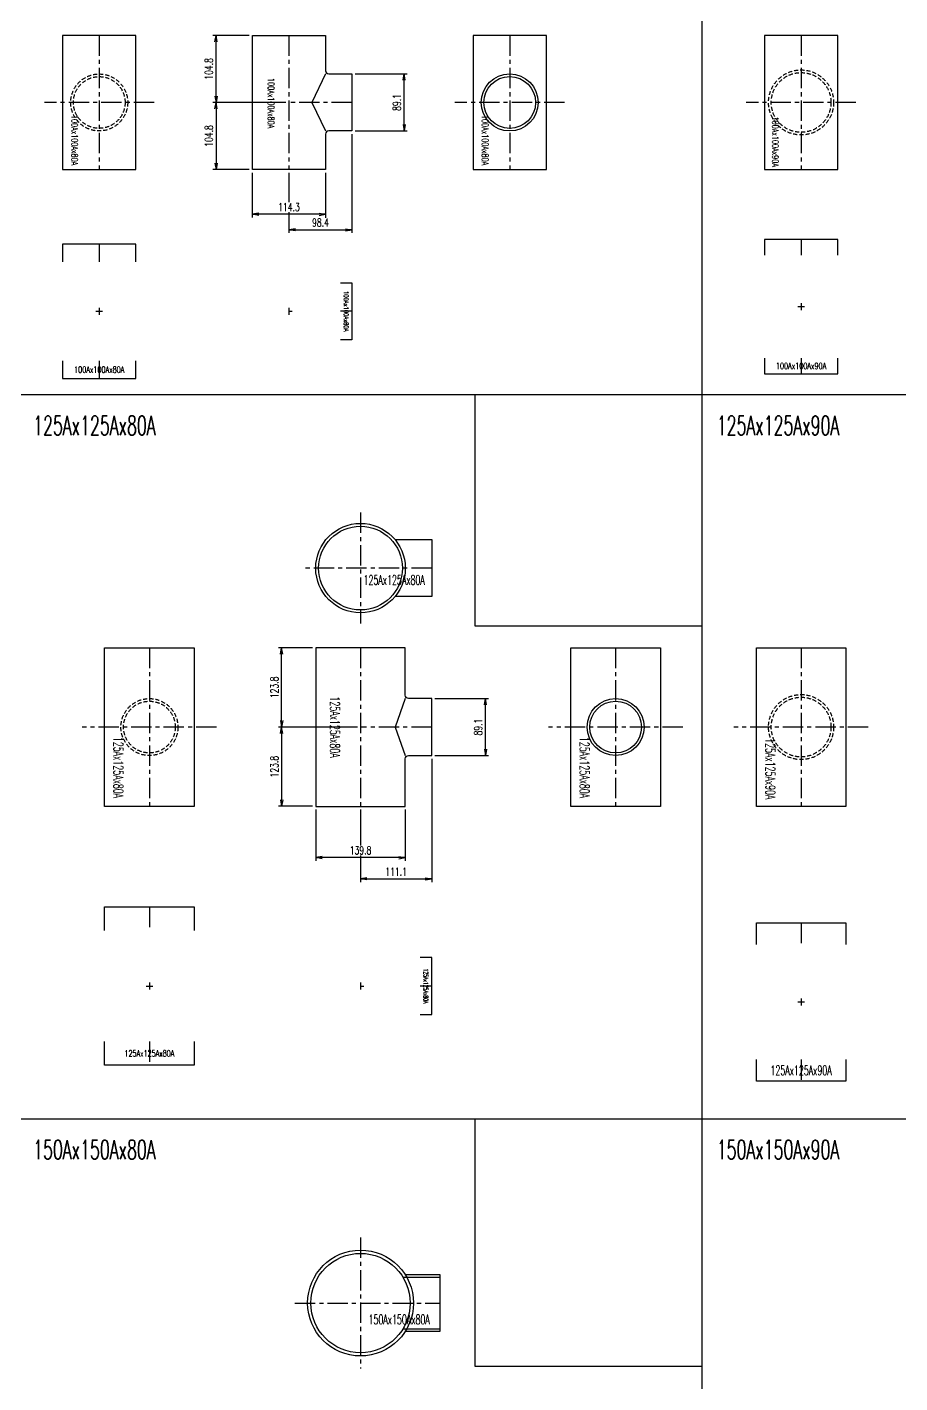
# Model space of a CAD drawing. Header units: millimetres. Extents: x 2090 to 42062, y -14812 to 2738.
# Drawn here: x 14454 to 15817, y -4665 to -2548 of the extents above; entities that cross this region are included whole.
import ezdxf

# ---------------------------------------------------------------- set-up
doc = ezdxf.new("R2010")
doc.units = ezdxf.units.MM
doc.header["$PDMODE"] = 35
doc.linetypes.add('CENTER', pattern=[50.8, 31.75, -6.35, 6.35, -6.35])
doc.linetypes.add('HIDDEN', pattern=[9.525, 6.35, -3.175])
for name, color, linetype in [('#配管（SUS)', 220, 'Continuous'), ('DIM', 1, 'Continuous'), ('skeleton', 7, 'Continuous')]:
    doc.layers.add(name, color=color, linetype=linetype)
doc.styles.add('kpk', font='romans.shx', dxfattribs={"width": 0.7, "bigfont": 'extfont2.shx'})
doc.styles.get("Standard").update_dxf_attribs({"font": 'romans.shx', "bigfont": 'extfont.shx'})
doc.dimstyles.new('1／5～KPK', dxfattribs={"dimscale": 5, "dimtxt": 2.5, "dimasz": 2, "dimexe": 1, "dimexo": 1, "dimgap": 1, "dimtad": 3, "dimdsep": 46, "dimtxsty": 'kpk', "dimblk": 'OPEN', "dimcen": 2.5, "dimclrd": 9, "dimclre": 9, "dimclrt": 4, "dimadec": 1, "dimazin": 2, "dimtfac": 1, "dimtmove": 0, "dimatfit": 2, "dimldrblk": 'OPEN', "dimfxl": 1, "dimtfill": 1, "dimlwd": -1, "dimlwe": -1, "dimarcsym": 1})

# ---------------------------------------------------------------- blocks, each defined once
blk = doc.blocks.new('_Open')
at = {"color": 0, "linetype": 'ByBlock', "lineweight": -2}
for p, q in [((-1, 0.17), (0, 0)), ((-1, -0.17), (0, 0)), ((0, 0), (-1, 0))]:
    blk.add_line(p, q, dxfattribs=at)
blk = doc.blocks.new('*D413')
at = {"layer": 'Defpoints', "color": 0, "linetype": 'ByBlock', "transparency": 16777216}
for p in [(14748.9, -2560.6), (14805.6, -2560.6), (14862.8, -2665.4)]:
    blk.add_point(p, dxfattribs=at)
at = {"layer": 'DIM', "color": 9, "transparency": 16777216}
for p, q in [((14800.6, -2560.6), (14743.9, -2560.6)), ((14748.9, -2655.4), (14748.9, -2570.6)), ((14857.8, -2665.4), (14743.9, -2665.4))]:
    blk.add_line(p, q, dxfattribs=at)
at = {"layer": 'DIM', "color": 9, "linetype": 'ByBlock', "transparency": 16777216, "xscale": 10, "yscale": 10, "zscale": 10}
for p, rotation in [((14748.9, -2560.6), 90), ((14748.9, -2665.4), 270)]:
    blk.add_blockref('_Open', p, dxfattribs=dict(at, rotation=rotation))
at = {"layer": 'DIM', "color": 4, "linetype": 'ByBlock', "transparency": 16777216, "insert": (14737.7, -2613), "char_height": 12.5, "attachment_point": 5, "rotation": 90, "style": 'kpk', "bg_fill": 3, "box_fill_scale": 1.1, "bg_fill_color": 256, "bg_fill_true_color": 13158600, "bg_fill_transparency": 0}
blk.add_mtext('104.8', dxfattribs=at)
blk = doc.blocks.new('*D414')
at = {"layer": 'Defpoints', "color": 0, "linetype": 'ByBlock', "transparency": 16777216}
for p in [(14862.8, -2665.4), (14748.9, -2770.2), (14805.6, -2770.2)]:
    blk.add_point(p, dxfattribs=at)
at = {"layer": 'DIM', "color": 9, "transparency": 16777216}
for p, q in [((14857.8, -2665.4), (14743.9, -2665.4)), ((14748.9, -2675.4), (14748.9, -2760.2)), ((14800.6, -2770.2), (14743.9, -2770.2))]:
    blk.add_line(p, q, dxfattribs=at)
at = {"layer": 'DIM', "color": 9, "linetype": 'ByBlock', "transparency": 16777216, "xscale": 10, "yscale": 10, "zscale": 10}
for p, rotation in [((14748.9, -2665.4), 90), ((14748.9, -2770.2), 270)]:
    blk.add_blockref('_Open', p, dxfattribs=dict(at, rotation=rotation))
at = {"layer": 'DIM', "color": 4, "linetype": 'ByBlock', "transparency": 16777216, "insert": (14737.7, -2717.8), "char_height": 12.5, "attachment_point": 5, "rotation": 90, "style": 'kpk', "bg_fill": 3, "box_fill_scale": 1.1, "bg_fill_color": 256, "bg_fill_true_color": 13158600, "bg_fill_transparency": 0}
blk.add_mtext('104.8', dxfattribs=at)
blk = doc.blocks.new('*D415')
at = {"layer": 'Defpoints', "color": 0, "linetype": 'ByBlock', "transparency": 16777216}
for p in [(14961.2, -2709.9), (14862.8, -2770.2), (14961.2, -2864.2)]:
    blk.add_point(p, dxfattribs=at)
at = {"layer": 'DIM', "color": 9, "transparency": 16777216}
for p, q in [((14961.2, -2714.9), (14961.2, -2869.2)), ((14862.8, -2775.2), (14862.8, -2869.2)), ((14872.8, -2864.2), (14951.2, -2864.2))]:
    blk.add_line(p, q, dxfattribs=at)
at = {"layer": 'DIM', "color": 9, "linetype": 'ByBlock', "transparency": 16777216, "xscale": 10, "yscale": 10, "zscale": 10, "rotation": 180}
blk.add_blockref('_Open', (14862.8, -2864.2), dxfattribs=at)
at = {"layer": 'DIM', "color": 9, "linetype": 'ByBlock', "transparency": 16777216, "xscale": 10, "yscale": 10, "zscale": 10}
blk.add_blockref('_Open', (14961.2, -2864.2), dxfattribs=at)
at = {"layer": 'DIM', "color": 4, "linetype": 'ByBlock', "transparency": 16777216, "insert": (14912, -2853), "char_height": 12.5, "attachment_point": 5, "style": 'kpk', "bg_fill": 3, "box_fill_scale": 1.1, "bg_fill_color": 256, "bg_fill_true_color": 13158600, "bg_fill_transparency": 0}
blk.add_mtext('98.4', dxfattribs=at)
blk = doc.blocks.new('*D416')
at = {"layer": 'Defpoints', "color": 0, "linetype": 'ByBlock', "transparency": 16777216}
for p in [(14805.6, -2770.2), (14919.9, -2770.2), (14805.6, -2840)]:
    blk.add_point(p, dxfattribs=at)
at = {"layer": 'DIM', "color": 9, "transparency": 16777216}
for p, q in [((14805.6, -2775.2), (14805.6, -2845)), ((14919.9, -2775.2), (14919.9, -2845)), ((14909.9, -2840), (14815.6, -2840))]:
    blk.add_line(p, q, dxfattribs=at)
at = {"layer": 'DIM', "color": 9, "linetype": 'ByBlock', "transparency": 16777216, "xscale": 10, "yscale": 10, "zscale": 10, "rotation": 180}
blk.add_blockref('_Open', (14805.6, -2840), dxfattribs=at)
at = {"layer": 'DIM', "color": 9, "linetype": 'ByBlock', "transparency": 16777216, "xscale": 10, "yscale": 10, "zscale": 10}
blk.add_blockref('_Open', (14919.9, -2840), dxfattribs=at)
at = {"layer": 'DIM', "color": 4, "linetype": 'ByBlock', "transparency": 16777216, "insert": (14862.8, -2828.7), "char_height": 12.5, "attachment_point": 5, "style": 'kpk', "bg_fill": 3, "box_fill_scale": 1.1, "bg_fill_color": 256, "bg_fill_true_color": 13158600, "bg_fill_transparency": 0}
blk.add_mtext('114.3', dxfattribs=at)
blk = doc.blocks.new('*D417')
at = {"layer": 'Defpoints', "color": 0, "linetype": 'ByBlock', "transparency": 16777216}
for p in [(14961.2, -2620.8), (15042.6, -2620.8), (14961.2, -2709.9)]:
    blk.add_point(p, dxfattribs=at)
at = {"layer": 'DIM', "color": 9, "transparency": 16777216}
for p, q in [((14966.2, -2620.8), (15047.6, -2620.8)), ((15042.6, -2699.9), (15042.6, -2630.8)), ((14966.2, -2709.9), (15047.6, -2709.9))]:
    blk.add_line(p, q, dxfattribs=at)
at = {"layer": 'DIM', "color": 9, "linetype": 'ByBlock', "transparency": 16777216, "xscale": 10, "yscale": 10, "zscale": 10}
for p, rotation in [((15042.6, -2620.8), 90), ((15042.6, -2709.9), 270)]:
    blk.add_blockref('_Open', p, dxfattribs=dict(at, rotation=rotation))
at = {"layer": 'DIM', "color": 4, "linetype": 'ByBlock', "transparency": 16777216, "insert": (15031.3, -2665.4), "char_height": 12.5, "attachment_point": 5, "rotation": 90, "style": 'kpk', "bg_fill": 3, "box_fill_scale": 1.1, "bg_fill_color": 256, "bg_fill_true_color": 13158600, "bg_fill_transparency": 0}
blk.add_mtext('89.1', dxfattribs=at)
blk = doc.blocks.new('*D418')
at = {"layer": 'Defpoints', "color": 0, "linetype": 'ByBlock', "transparency": 16777216}
for p in [(14851.3, -3517), (14904.7, -3517), (14974.6, -3640.8)]:
    blk.add_point(p, dxfattribs=at)
at = {"layer": 'DIM', "color": 9, "transparency": 16777216}
for p, q in [((14899.7, -3517), (14846.3, -3517)), ((14851.3, -3630.8), (14851.3, -3527)), ((14969.6, -3640.8), (14846.3, -3640.8))]:
    blk.add_line(p, q, dxfattribs=at)
at = {"layer": 'DIM', "color": 9, "linetype": 'ByBlock', "transparency": 16777216, "xscale": 10, "yscale": 10, "zscale": 10}
for p, rotation in [((14851.3, -3517), 90), ((14851.3, -3640.8), 270)]:
    blk.add_blockref('_Open', p, dxfattribs=dict(at, rotation=rotation))
at = {"layer": 'DIM', "color": 4, "linetype": 'ByBlock', "transparency": 16777216, "insert": (14840, -3578.9), "char_height": 12.5, "attachment_point": 5, "rotation": 90, "style": 'kpk', "bg_fill": 3, "box_fill_scale": 1.1, "bg_fill_color": 256, "bg_fill_true_color": 13158600, "bg_fill_transparency": 0}
blk.add_mtext('123.8', dxfattribs=at)
blk = doc.blocks.new('*D419')
at = {"layer": 'Defpoints', "color": 0, "linetype": 'ByBlock', "transparency": 16777216}
for p in [(14974.6, -3640.8), (14851.3, -3764.6), (14904.7, -3764.6)]:
    blk.add_point(p, dxfattribs=at)
at = {"layer": 'DIM', "color": 9, "transparency": 16777216}
for p, q in [((14969.6, -3640.8), (14846.3, -3640.8)), ((14851.3, -3650.8), (14851.3, -3754.6)), ((14899.7, -3764.6), (14846.3, -3764.6))]:
    blk.add_line(p, q, dxfattribs=at)
at = {"layer": 'DIM', "color": 9, "linetype": 'ByBlock', "transparency": 16777216, "xscale": 10, "yscale": 10, "zscale": 10}
for p, rotation in [((14851.3, -3640.8), 90), ((14851.3, -3764.6), 270)]:
    blk.add_blockref('_Open', p, dxfattribs=dict(at, rotation=rotation))
at = {"layer": 'DIM', "color": 4, "linetype": 'ByBlock', "transparency": 16777216, "insert": (14840, -3702.7), "char_height": 12.5, "attachment_point": 5, "rotation": 90, "style": 'kpk', "bg_fill": 3, "box_fill_scale": 1.1, "bg_fill_color": 256, "bg_fill_true_color": 13158600, "bg_fill_transparency": 0}
blk.add_mtext('123.8', dxfattribs=at)
blk = doc.blocks.new('*D420')
at = {"layer": 'Defpoints', "color": 0, "linetype": 'ByBlock', "transparency": 16777216}
for p in [(15085.7, -3685.4), (14974.6, -3764.6), (15085.7, -3877.9)]:
    blk.add_point(p, dxfattribs=at)
at = {"layer": 'DIM', "color": 9, "transparency": 16777216}
for p, q in [((15085.7, -3690.4), (15085.7, -3882.9)), ((14974.6, -3769.6), (14974.6, -3882.9)), ((14984.6, -3877.9), (15075.7, -3877.9))]:
    blk.add_line(p, q, dxfattribs=at)
at = {"layer": 'DIM', "color": 9, "linetype": 'ByBlock', "transparency": 16777216, "xscale": 10, "yscale": 10, "zscale": 10, "rotation": 180}
blk.add_blockref('_Open', (14974.6, -3877.9), dxfattribs=at)
at = {"layer": 'DIM', "color": 9, "linetype": 'ByBlock', "transparency": 16777216, "xscale": 10, "yscale": 10, "zscale": 10}
blk.add_blockref('_Open', (15085.7, -3877.9), dxfattribs=at)
at = {"layer": 'DIM', "color": 4, "linetype": 'ByBlock', "transparency": 16777216, "insert": (15030.1, -3866.7), "char_height": 12.5, "attachment_point": 5, "style": 'kpk', "bg_fill": 3, "box_fill_scale": 1.1, "bg_fill_color": 256, "bg_fill_true_color": 13158600, "bg_fill_transparency": 0}
blk.add_mtext('111.1', dxfattribs=at)
blk = doc.blocks.new('*D421')
at = {"layer": 'Defpoints', "color": 0, "linetype": 'ByBlock', "transparency": 16777216}
for p in [(14904.7, -3764.6), (15044.5, -3764.6), (14904.7, -3844.7)]:
    blk.add_point(p, dxfattribs=at)
at = {"layer": 'DIM', "color": 9, "transparency": 16777216}
for p, q in [((14904.7, -3769.6), (14904.7, -3849.7)), ((15044.5, -3769.6), (15044.5, -3849.7)), ((15034.5, -3844.7), (14914.7, -3844.7))]:
    blk.add_line(p, q, dxfattribs=at)
at = {"layer": 'DIM', "color": 9, "linetype": 'ByBlock', "transparency": 16777216, "xscale": 10, "yscale": 10, "zscale": 10, "rotation": 180}
blk.add_blockref('_Open', (14904.7, -3844.7), dxfattribs=at)
at = {"layer": 'DIM', "color": 9, "linetype": 'ByBlock', "transparency": 16777216, "xscale": 10, "yscale": 10, "zscale": 10}
blk.add_blockref('_Open', (15044.5, -3844.7), dxfattribs=at)
at = {"layer": 'DIM', "color": 4, "linetype": 'ByBlock', "transparency": 16777216, "insert": (14974.6, -3833.4), "char_height": 12.5, "attachment_point": 5, "style": 'kpk', "bg_fill": 3, "box_fill_scale": 1.1, "bg_fill_color": 256, "bg_fill_true_color": 13158600, "bg_fill_transparency": 0}
blk.add_mtext('139.8', dxfattribs=at)
blk = doc.blocks.new('*D422')
at = {"layer": 'Defpoints', "color": 0, "linetype": 'ByBlock', "transparency": 16777216}
for p in [(15085.7, -3596.3), (15169.6, -3596.3), (15085.7, -3685.4)]:
    blk.add_point(p, dxfattribs=at)
at = {"layer": 'DIM', "color": 9, "transparency": 16777216}
for p, q in [((15090.7, -3596.3), (15174.6, -3596.3)), ((15169.6, -3675.4), (15169.6, -3606.3)), ((15090.7, -3685.4), (15174.6, -3685.4))]:
    blk.add_line(p, q, dxfattribs=at)
at = {"layer": 'DIM', "color": 9, "linetype": 'ByBlock', "transparency": 16777216, "xscale": 10, "yscale": 10, "zscale": 10}
for p, rotation in [((15169.6, -3596.3), 90), ((15169.6, -3685.4), 270)]:
    blk.add_blockref('_Open', p, dxfattribs=dict(at, rotation=rotation))
at = {"layer": 'DIM', "color": 4, "linetype": 'ByBlock', "transparency": 16777216, "insert": (15158.3, -3640.8), "char_height": 12.5, "attachment_point": 5, "rotation": 90, "style": 'kpk', "bg_fill": 3, "box_fill_scale": 1.1, "bg_fill_color": 256, "bg_fill_true_color": 13158600, "bg_fill_transparency": 0}
blk.add_mtext('89.1', dxfattribs=at)
blk = doc.blocks.new('（SUS)100A×80A-RT-1')
at = {"layer": '#配管（SUS)', "color": 2, "linetype": 'CENTER'}
for p, q in [((0, 104.8), (0, -104.8)), ((98.4, 0), (0, 0))]:
    blk.add_line(p, q, dxfattribs=at)
at = {"layer": '#配管（SUS)', "color": 0, "linetype": 'ByBlock'}
blk.add_lwpolyline([(62.1, 44.6), (98.4, 44.6), (98.4, -44.5), (62.1, -44.5, 0.414214), (57.1, -49.5), (57.1, -104.8), (-57.1, -104.8), (-57.1, 104.8), (57.1, 104.8), (57.1, 49.6, 0.414214)], format="xyb", close=True, dxfattribs=at)
blk.add_lwpolyline([(57.1, 44.6), (35.8, 0), (57.1, -44.5)], dxfattribs=at)
at = {"layer": 'Defpoints', "color": 5, "insert": (-27.8, -1.1), "char_height": 10, "attachment_point": 5, "rotation": 270}
blk.add_mtext('{\\W0.7;100Ax100Ax80A}', dxfattribs=at)
blk = doc.blocks.new('（SUS)100A×80A-RT-2')
at = {"layer": '#配管（SUS)', "color": 2, "linetype": 'CENTER'}
for p, q in [((0, 104.8), (0, -104.8)), ((85.7, 0), (-85.7, 0))]:
    blk.add_line(p, q, dxfattribs=at)
at = {"layer": '#配管（SUS)', "color": 0, "linetype": 'ByBlock'}
blk.add_lwpolyline([(-57.2, 104.8), (-57.2, -104.8), (57.2, -104.8), (57.2, 104.8)], close=True, dxfattribs=at)
for radius in [44.5, 40.4]:
    blk.add_circle((0, 0), radius, dxfattribs=at)
at = {"layer": 'Defpoints', "color": 5, "insert": (-38.3, -58.8), "char_height": 10, "attachment_point": 5, "rotation": 270}
blk.add_mtext('{\\W0.7;100Ax100Ax80A}', dxfattribs=at)
blk = doc.blocks.new('（SUS)100A×80A-RT-4')
at = {"layer": '#配管（SUS)', "color": 2, "linetype": 'CENTER'}
for p, q in [((0, 104.8), (0, -104.8)), ((85.7, 0), (-85.7, 0))]:
    blk.add_line(p, q, dxfattribs=at)
at = {"layer": '#配管（SUS)', "color": 0, "linetype": 'ByBlock'}
blk.add_lwpolyline([(-57.2, 104.8), (-57.2, -104.8), (57.2, -104.8), (57.2, 104.8)], close=True, dxfattribs=at)
at = {"layer": '#配管（SUS)', "color": 252, "linetype": 'HIDDEN'}
for radius in [44.5, 40.4]:
    blk.add_circle((0, 0), radius, dxfattribs=at)
at = {"layer": 'Defpoints', "color": 5, "insert": (-38.3, -58.8), "char_height": 10, "attachment_point": 5, "rotation": 270}
blk.add_mtext('{\\W0.7;100Ax100Ax80A}', dxfattribs=at)
blk = doc.blocks.new('（SUS)100A×80A-RT-5')
at = {"layer": '#配管（SUS)', "color": 2, "linetype": 'CENTER'}
for p, q in [((0, 104.8), (0, 77.2)), ((-5.3, 0), (5.3, 0)), ((0, 5.3), (0, -5.3)), ((0, -77.2), (0, -104.8))]:
    blk.add_line(p, q, dxfattribs=at)
at = {"layer": '#配管（SUS)', "color": 0, "linetype": 'ByBlock'}
for points in [[(57.2, 77.2), (57.2, 104.8), (-57.2, 104.8), (-57.2, 77.2)], [(-57.2, -77.2), (-57.2, -104.8), (57.2, -104.8), (57.2, -77.2)]]:
    blk.add_lwpolyline(points, dxfattribs=at)
at = {"layer": 'Defpoints', "color": 5, "insert": (0, -91), "char_height": 10, "attachment_point": 5}
blk.add_mtext('{\\W0.7;100Ax100Ax80A}', dxfattribs=at)
blk = doc.blocks.new('（SUS)100A×80A-RT-6')
at = {"layer": '#配管（SUS)', "color": 2, "linetype": 'CENTER'}
for p, q in [((0, 5.3), (0, -5.3)), ((0, 0), (5.3, 0)), ((98.4, 0), (80.3, 0))]:
    blk.add_line(p, q, dxfattribs=at)
at = {"layer": '#配管（SUS)', "color": 0, "linetype": 'ByBlock'}
blk.add_lwpolyline([(80.3, 44.5), (98.4, 44.5), (98.4, -44.6), (80.3, -44.6)], dxfattribs=at)
at = {"layer": 'Defpoints', "color": 5, "insert": (89.3, 0), "char_height": 7, "attachment_point": 5, "rotation": 270}
blk.add_mtext('{\\W0.7;100Ax100Ax80A}', dxfattribs=at)
blk = doc.blocks.new('（SUS)125A×80A-RT-1')
at = {"layer": '#配管（SUS)', "color": 2, "linetype": 'CENTER'}
for p, q in [((0, 123.8), (0, -123.8)), ((111.1, 0), (0, 0))]:
    blk.add_line(p, q, dxfattribs=at)
at = {"layer": '#配管（SUS)', "color": 0, "linetype": 'ByBlock'}
blk.add_lwpolyline([(69.9, 49.6), (69.9, 123.8), (-69.9, 123.8), (-69.9, -123.8), (69.9, -123.8), (69.9, -49.5, -0.414214), (74.9, -44.5), (111.1, -44.5), (111.1, 44.6), (74.9, 44.6, -0.414214)], format="xyb", close=True, dxfattribs=at)
blk.add_lwpolyline([(69.9, 44.6), (53.9, 0), (69.9, -44.5)], dxfattribs=at)
at = {"layer": 'Defpoints', "color": 5, "insert": (-39.9, 0), "char_height": 15, "attachment_point": 5, "rotation": 270}
blk.add_mtext('{\\W0.6;125Ax125Ax80A}', dxfattribs=at)
blk = doc.blocks.new('（SUS)125A×80A-RT-2')
at = {"layer": '#配管（SUS)', "color": 2, "linetype": 'CENTER'}
for p, q in [((0, 123.8), (0, -123.8)), ((104.8, 0), (-104.8, 0))]:
    blk.add_line(p, q, dxfattribs=at)
at = {"layer": '#配管（SUS)', "color": 0, "linetype": 'ByBlock'}
blk.add_lwpolyline([(69.9, 123.8), (69.9, -123.8), (-69.9, -123.8), (-69.9, 123.8)], close=True, dxfattribs=at)
for radius in [44.5, 40.4]:
    blk.add_circle((0, 0), radius, dxfattribs=at)
at = {"layer": 'Defpoints', "color": 5, "insert": (-48.4, -63.2), "char_height": 15, "attachment_point": 5, "rotation": 270}
blk.add_mtext('{\\W0.6;125Ax125Ax80A}', dxfattribs=at)
blk = doc.blocks.new('（SUS)125A×80A-RT-3')
at = {"layer": '#配管（SUS)', "color": 2, "linetype": 'CENTER'}
for p, q in [((0, 86.7), (0, -86.7)), ((111.1, 0), (-87.7, 0))]:
    blk.add_line(p, q, dxfattribs=at)
at = {"layer": '#配管（SUS)', "color": 0, "linetype": 'ByBlock'}
blk.add_lwpolyline([(53.9, 44.6), (111.1, 44.6), (111.1, -44.5), (53.9, -44.5)], dxfattribs=at)
for radius in [69.9, 65.4]:
    blk.add_circle((0, 0), radius, dxfattribs=at)
at = {"layer": 'Defpoints', "color": 5, "insert": (52.6, -18.4), "char_height": 15, "attachment_point": 5}
blk.add_mtext('{\\W0.6;125Ax125Ax80A}', dxfattribs=at)
blk = doc.blocks.new('（SUS)125A×80A-RT-4')
at = {"layer": '#配管（SUS)', "color": 2, "linetype": 'CENTER'}
for p, q in [((0, 123.8), (0, -123.8)), ((104.8, 0), (-104.8, 0))]:
    blk.add_line(p, q, dxfattribs=at)
at = {"layer": '#配管（SUS)', "color": 0, "linetype": 'ByBlock'}
blk.add_lwpolyline([(69.9, 123.8), (69.9, -123.8), (-69.9, -123.8), (-69.9, 123.8)], close=True, dxfattribs=at)
at = {"layer": '#配管（SUS)', "color": 252, "linetype": 'HIDDEN'}
for radius in [44.5, 40.4]:
    blk.add_circle((0, 0), radius, dxfattribs=at)
at = {"layer": 'Defpoints', "color": 5, "insert": (-48.4, -63.2), "char_height": 15, "attachment_point": 5, "rotation": 270}
blk.add_mtext('{\\W0.6;125Ax125Ax80A}', dxfattribs=at)
blk = doc.blocks.new('（SUS)125A×80A-RT-5')
at = {"layer": '#配管（SUS)', "color": 2, "linetype": 'CENTER'}
for p, q in [((0, 123.8), (0, 86.7)), ((-5.3, 0), (5.3, 0)), ((0, 5.3), (0, -5.3)), ((0, -86.7), (0, -123.8))]:
    blk.add_line(p, q, dxfattribs=at)
at = {"layer": '#配管（SUS)', "color": 0, "linetype": 'ByBlock'}
for points in [[(-69.9, 86.7), (-69.9, 123.8), (69.9, 123.8), (69.9, 86.7)], [(69.9, -86.7), (69.9, -123.8), (-69.9, -123.8), (-69.9, -86.7)]]:
    blk.add_lwpolyline(points, dxfattribs=at)
at = {"layer": 'Defpoints', "color": 5, "insert": (0, -105.2), "char_height": 10, "attachment_point": 5}
blk.add_mtext('{\\W0.6;125Ax125Ax80A}', dxfattribs=at)
blk = doc.blocks.new('（SUS)125A×80A-RT-6')
at = {"layer": '#配管（SUS)', "color": 2, "linetype": 'CENTER'}
for p, q in [((0, 5.3), (0, -5.3)), ((0, 0), (5.3, 0)), ((111.1, 0), (93, 0))]:
    blk.add_line(p, q, dxfattribs=at)
at = {"layer": '#配管（SUS)', "color": 0, "linetype": 'ByBlock'}
blk.add_lwpolyline([(93, -44.6), (111.1, -44.6), (111.1, 44.6), (93, 44.6)], dxfattribs=at)
at = {"layer": 'Defpoints', "color": 5, "insert": (102, 0), "char_height": 7, "attachment_point": 5, "rotation": 270}
blk.add_mtext('{\\W0.6;125Ax125Ax80A}', dxfattribs=at)
blk = doc.blocks.new('（SUS)150A×80A-RT-3')
at = {"layer": '#配管（SUS)', "color": 2, "linetype": 'CENTER'}
for p, q in [((0, 102.4), (0, -102.4)), ((-102.4, 0), (123.8, 0))]:
    blk.add_line(p, q, dxfattribs=at)
at = {"layer": '#配管（SUS)', "color": 0, "linetype": 'ByBlock'}
for p, q in [((66.3, 40.4), (123.8, 40.4)), ((66.3, -40.3), (123.8, -40.3))]:
    blk.add_line(p, q, dxfattribs=at)
blk.add_lwpolyline([(69.6, 44.6), (123.8, 44.6), (123.8, -44.5), (69.6, -44.5)], dxfattribs=at)
for radius in [82.6, 77.6]:
    blk.add_circle((0, 0), radius, dxfattribs=at)
at = {"layer": 'Defpoints', "color": 5, "insert": (60.4, -25.6), "char_height": 15, "attachment_point": 5}
blk.add_mtext('{\\W0.6;150Ax150Ax80A}', dxfattribs=at)
blk = doc.blocks.new('（SUS)100A×90A-RT-4')
at = {"layer": '#配管（SUS)', "color": 2, "linetype": 'CENTER'}
for p, q in [((0, 104.8), (0, -104.8)), ((85.7, 0), (-85.7, 0))]:
    blk.add_line(p, q, dxfattribs=at)
at = {"layer": '#配管（SUS)', "color": 0, "linetype": 'ByBlock'}
blk.add_lwpolyline([(-57.2, 104.8), (-57.2, -104.8), (57.1, -104.8), (57.1, 104.8)], close=True, dxfattribs=at)
at = {"layer": '#配管（SUS)', "color": 252, "linetype": 'HIDDEN'}
for radius in [50.8, 46.6]:
    blk.add_circle((0, 0), radius, dxfattribs=at)
at = {"layer": '#配管（SUS)', "color": 5, "insert": (-40.2, -61.4), "char_height": 10, "attachment_point": 5, "rotation": 270}
blk.add_mtext('{\\W0.7;100Ax100Ax90A}', dxfattribs=at)
blk = doc.blocks.new('（SUS)100A×90A-RT-5')
at = {"layer": '#配管（SUS)', "color": 2, "linetype": 'CENTER'}
for p, q in [((0, 104.8), (0, 80.3)), ((-5.3, 0), (5.3, 0)), ((0, 5.3), (0, -5.3)), ((0, -80.3), (0, -104.8))]:
    blk.add_line(p, q, dxfattribs=at)
at = {"layer": '#配管（SUS)', "color": 0, "linetype": 'ByBlock'}
for points in [[(57.1, 80.3), (57.1, 104.8), (-57.1, 104.8), (-57.1, 80.3)], [(-57.1, -80.3), (-57.1, -104.8), (57.1, -104.8), (57.1, -80.3)]]:
    blk.add_lwpolyline(points, dxfattribs=at)
at = {"layer": '#配管（SUS)', "color": 5, "insert": (0, -92.6), "char_height": 10, "attachment_point": 5}
blk.add_mtext('{\\W0.7;100Ax100Ax90A}', dxfattribs=at)
blk = doc.blocks.new('（SUS)125A×90A-RT-4')
at = {"layer": '#配管（SUS)', "color": 2, "linetype": 'CENTER'}
for p, q in [((0, 123.8), (0, -123.8)), ((104.8, 0), (-104.8, 0))]:
    blk.add_line(p, q, dxfattribs=at)
at = {"layer": '#配管（SUS)', "color": 0, "linetype": 'ByBlock'}
blk.add_lwpolyline([(69.9, 123.8), (69.9, -123.8), (-69.9, -123.8), (-69.9, 123.8)], close=True, dxfattribs=at)
at = {"layer": '#配管（SUS)', "color": 252, "linetype": 'HIDDEN'}
for radius in [50.8, 46.6]:
    blk.add_circle((0, 0), radius, dxfattribs=at)
at = {"layer": '#配管（SUS)', "color": 5, "insert": (-48, -65.2), "char_height": 15, "attachment_point": 5, "rotation": 270}
blk.add_mtext('{\\W0.6;125Ax125Ax90A}', dxfattribs=at)
blk = doc.blocks.new('（SUS)125A×90A-RT-5')
at = {"layer": '#配管（SUS)', "color": 2, "linetype": 'CENTER'}
for p, q in [((0, 123.8), (0, 89.8)), ((-5.3, 0), (5.3, 0)), ((0, 5.3), (0, -5.3)), ((0, -89.8), (0, -123.8))]:
    blk.add_line(p, q, dxfattribs=at)
at = {"layer": '#配管（SUS)', "color": 0, "linetype": 'ByBlock'}
for points in [[(-69.9, 89.8), (-69.9, 123.8), (69.9, 123.8), (69.9, 89.8)], [(69.9, -89.8), (69.9, -123.8), (-69.9, -123.8), (-69.9, -89.8)]]:
    blk.add_lwpolyline(points, dxfattribs=at)
at = {"layer": '#配管（SUS)', "color": 5, "insert": (0, -106.8), "char_height": 15, "attachment_point": 5}
blk.add_mtext('{\\W0.6;125Ax125Ax90A}', dxfattribs=at)

msp = doc.modelspace()

# ---------------------------------------------------------------- linework, layer by layer
at = {"layer": 'skeleton'}
for p, q in [((15507.303, 1707.568), (15507.303, -7094.106)), ((8325.36, -3121.689), (21142.157, -3121.689)), ((8325.36, -4252.698), (21142.157, -4252.698))]:
    msp.add_line(p, q, dxfattribs=at)
for points in [[(15153.794, -3121.689), (15507.303, -3121.689), (15507.303, -3483.053), (15153.794, -3483.053)], [(15153.794, -4252.698), (15507.303, -4252.698), (15507.303, -4639.349), (15153.794, -4639.349)]]:
    msp.add_lwpolyline(points, close=True, dxfattribs=at)

# ---------------------------------------------------------------- block references
at = {"layer": '#配管（SUS)'}
for name, p in [('（SUS)100A×80A-RT-4', (14566.558, -2665.372)), ('（SUS)100A×80A-RT-2', (15207.522, -2665.372)), ('（SUS)100A×90A-RT-4', (15662.53, -2665.372)), ('（SUS)100A×90A-RT-5', (15662.53, -2984.223)), ('（SUS)100A×80A-RT-5', (14566.558, -2991.56)), ('（SUS)100A×80A-RT-6', (14862.761, -2991.56)), ('（SUS)125A×80A-RT-3', (14974.562, -3392.605)), ('（SUS)125A×80A-RT-4', (14644.903, -3640.841)), ('（SUS)125A×80A-RT-2', (15372.912, -3640.841)), ('（SUS)125A×90A-RT-4', (15662.53, -3640.841)), ('（SUS)125A×80A-RT-5', (14644.903, -4045.305)), ('（SUS)125A×90A-RT-5', (15662.53, -4070.138)), ('（SUS)125A×80A-RT-6', (14974.562, -4045.305)), ('（SUS)150A×80A-RT-3', (14974.562, -4540.379))]:
    msp.add_blockref(name, p, dxfattribs=at)

# ---------------------------------------------------------------- texts
at = {"color": 71, "char_height": 30, "attachment_point": 4}
for s, insert in [('{\\W0.6;125Ax125Ax80A}', (14463.415, -3169.773)), ('{\\W0.6;125Ax125Ax90A}', (15530.861, -3169.773)), ('{\\W0.6;150Ax150Ax80A}', (14463.415, -4300.783)), ('{\\W0.6;150Ax150Ax90A}', (15530.861, -4300.783))]:
    msp.add_mtext(s, dxfattribs=dict(at, insert=insert))

# ---------------------------------------------------------------- dimensions: what is measured, and where the dimension line sits
at = {"layer": 'DIM', "linetype": 'ByBlock'}
for base, p1, p2, picture, middle in [((14748.911, -2560.572), (14862.761, -2665.372), (14805.611, -2560.572), '*D413', (14737.661, -2612.972)), ((14851.296, -3517.041), (14974.562, -3640.841), (14904.662, -3517.041), '*D418', (14840.046, -3578.941))]:
    dim = msp.add_linear_dim(base=base, p1=p1, p2=p2, angle=90, dimstyle='1／5～KPK', dxfattribs=at)
    dim.commit()
    dim.dimension.update_dxf_attribs({"geometry": picture, "text_midpoint": middle})

# ---------------------------------------------------------------- next in the draw order: dimensions: what is measured, and where the dimension line sits
for base, p1, p2, picture, middle in [((14748.911, -2770.172), (14862.761, -2665.372), (14805.611, -2770.172), '*D414', (14737.661, -2717.772)), ((14851.296, -3764.641), (14974.562, -3640.841), (14904.662, -3764.641), '*D419', (14840.046, -3702.741))]:
    dim = msp.add_linear_dim(base=base, p1=p1, p2=p2, angle=90, dimstyle='1／5～KPK', dxfattribs=at)
    dim.commit()
    dim.dimension.update_dxf_attribs({"geometry": picture, "text_midpoint": middle})

# ---------------------------------------------------------------- next in the draw order: dimensions: what is measured, and where the dimension line sits
for base, p1, p2, picture, middle in [((14961.161, -2864.234), (14862.761, -2770.172), (14961.161, -2709.922), '*D415', (14911.961, -2852.984)), ((15085.662, -3877.917), (14974.562, -3764.641), (15085.662, -3685.391), '*D420', (15030.112, -3866.667))]:
    dim = msp.add_linear_dim(base=base, p1=p1, p2=p2, dimstyle='1／5～KPK', dxfattribs=at)
    dim.commit()
    dim.dimension.update_dxf_attribs({"geometry": picture, "text_midpoint": middle})

# ---------------------------------------------------------------- next in the draw order: dimensions: what is measured, and where the dimension line sits
for base, p1, p2, picture, middle in [((15042.578, -2620.822), (14961.161, -2709.922), (14961.161, -2620.822), '*D417', (15031.328, -2665.372)), ((15169.571, -3596.291), (15085.662, -3685.391), (15085.662, -3596.291), '*D422', (15158.321, -3640.841))]:
    dim = msp.add_linear_dim(base=base, p1=p1, p2=p2, angle=90, dimstyle='1／5～KPK', dxfattribs=at)
    dim.commit()
    dim.dimension.update_dxf_attribs({"geometry": picture, "text_midpoint": middle})
for base, p1, p2, picture, middle in [((14805.611, -2839.986), (14919.911, -2770.172), (14805.611, -2770.172), '*D416', (14862.761, -2828.736)), ((14904.662, -3844.656), (15044.462, -3764.641), (14904.662, -3764.641), '*D421', (14974.562, -3833.406))]:
    dim = msp.add_linear_dim(base=base, p1=p1, p2=p2, dimstyle='1／5～KPK', dxfattribs=at)
    dim.commit()
    dim.dimension.update_dxf_attribs({"geometry": picture, "text_midpoint": middle})

# ---------------------------------------------------------------- next in the draw order: block references
at = {"layer": '#配管（SUS)'}
for name, p in [('（SUS)100A×80A-RT-1', (14862.761, -2665.372)), ('（SUS)125A×80A-RT-1', (14974.562, -3640.841))]:
    msp.add_blockref(name, p, dxfattribs=at)

doc.saveas('drawing.dxf')
